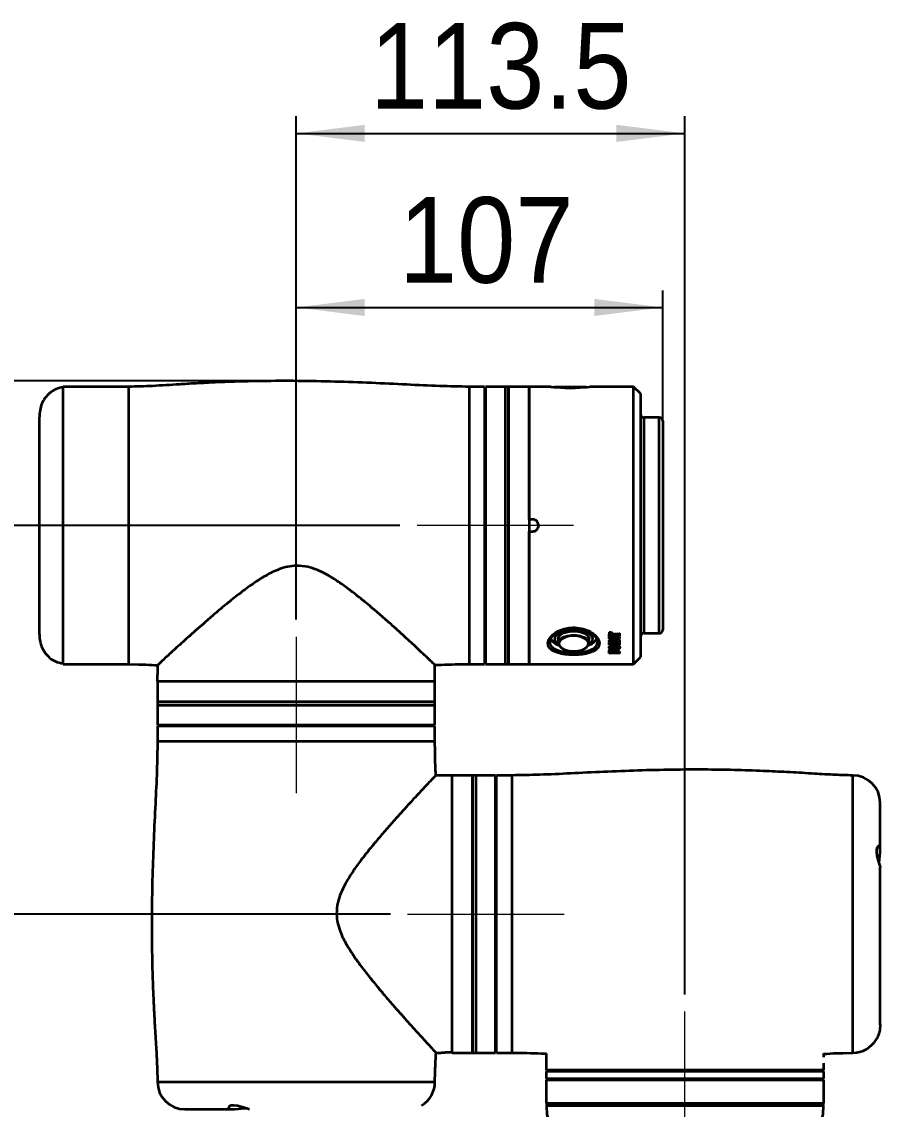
# Model space of a CAD drawing. Header units: millimetres. Extents: x 116 to 166, y 85 to 196.
# Drawn here: x 135.14 to 160.2, y 164.19 to 195.95 of the extents above; entities that cross this region are included whole.
import ezdxf

# ---------------------------------------------------------------- set-up
doc = ezdxf.new("R2010")
doc.units = ezdxf.units.MM
doc.header["$PDSIZE"] = -1
doc.linetypes.add('CENTERX2', pattern=[20.32, 12.7, -2.54, 2.54, -2.54])
doc.layers.add('SLD-0', color=179, linetype='Continuous')
doc.layers.add('标注层', color=7, linetype='Continuous')
doc.styles.add('SLDTEXTSTYLE1', font='GOTHIC.TTF', dxfattribs={"width": 0.79431})
doc.styles.add('SLDTEXTSTYLE2', font='GOTHIC.TTF', dxfattribs={"width": 0.913})
doc.dimstyles.new('SLDDIMSTYLE0', dxfattribs={"dimtxt": 2.5, "dimasz": 3.5, "dimexe": 0, "dimexo": 0.0625, "dimgap": 0.625, "dimtad": 2, "dimlfac": 10, "dimrnd": 1e-09, "dimzin": 12, "dimdsep": 46, "dimtxsty": 'SLDTEXTSTYLE1', "dimblk1": 'NONE', "dimblk2": 'NONE', "dimsah": 1, "dimcen": 0.09, "dimadec": 0, "dimazin": 3, "dimtfac": 1, "dimtofl": 0, "dimtmove": 0, "dimatfit": 3, "dimldrblk": 'NONE', "dimfxl": 0, "dimfrac": 2, "dimtolj": 1, "dimtzin": 12, "dimarcsym": 0})
doc.dimstyles.new('SLDDIMSTYLE1', dxfattribs={"dimtxt": 2.5, "dimasz": 3.5, "dimexe": 0, "dimexo": 0.0625, "dimgap": 0.625, "dimtad": 2, "dimdec": 1, "dimlfac": 10, "dimrnd": 1e-09, "dimzin": 12, "dimdsep": 46, "dimtxsty": 'SLDTEXTSTYLE1', "dimblk1": 'NONE', "dimblk2": 'NONE', "dimsah": 1, "dimcen": 0.09, "dimadec": 0, "dimazin": 3, "dimtfac": 1, "dimtofl": 0, "dimtmove": 0, "dimatfit": 3, "dimldrblk": 'NONE', "dimfxl": 0, "dimfrac": 2, "dimtolj": 1, "dimtzin": 12, "dimarcsym": 0})
doc.dimstyles.new('SLDDIMSTYLE2', dxfattribs={"dimtxt": 2.5, "dimasz": 3.5, "dimexe": 0, "dimexo": 0.0625, "dimgap": 0.625, "dimtad": 2, "dimdec": 0, "dimlfac": 10, "dimrnd": 1e-09, "dimzin": 12, "dimdsep": 46, "dimtxsty": 'SLDTEXTSTYLE1', "dimblk1": 'NONE', "dimblk2": 'NONE', "dimsah": 1, "dimcen": 0.09, "dimadec": 0, "dimazin": 3, "dimtfac": 1, "dimtofl": 0, "dimtmove": 0, "dimatfit": 3, "dimldrblk": 'NONE', "dimfxl": 0, "dimfrac": 2, "dimtolj": 1, "dimtzin": 12, "dimarcsym": 0})

# ---------------------------------------------------------------- blocks, each defined once
blk = doc.blocks.new('_D')
at = {"layer": '标注层'}
for p, q in [((142.652, 185.455), (118.73, 185.455)), ((119.23, 185.455), (119.23, 103.537)), ((144.108, 103.537), (118.73, 103.537))]:
    blk.add_line(p, q, dxfattribs=at)
for points in [[(119.23, 185.455), (118.98, 183.455), (119.48, 183.455)], [(119.23, 103.537), (119.48, 105.537), (118.98, 105.537)]]:
    blk.add_solid(points, dxfattribs=at)
at = {"layer": '标注层', "insert": (116.007, 140.188), "char_height": 2.5, "attachment_point": 1, "rotation": 90, "style": 'SLDTEXTSTYLE2'}
blk.add_mtext('819.18', dxfattribs=at)
blk = doc.blocks.new('_NONE')
blk = doc.blocks.new('_D_1')
at = {"layer": '标注层'}
for p, q in [((146.182, 181.237), (127.953, 181.237)), ((128.453, 181.237), (128.453, 169.887)), ((145.902, 169.887), (127.953, 169.887))]:
    blk.add_line(p, q, dxfattribs=at)
for points in [[(128.453, 181.237), (128.203, 179.237), (128.703, 179.237)], [(128.453, 169.887), (128.703, 171.887), (128.203, 171.887)]]:
    blk.add_solid(points, dxfattribs=at)
at = {"layer": '标注层', "insert": (125.23, 172.038), "char_height": 2.5, "attachment_point": 1, "rotation": 90, "style": 'SLDTEXTSTYLE2'}
blk.add_mtext('113.5', dxfattribs=at)
blk = doc.blocks.new('_D_2')
at = {"layer": '标注层'}
for p, q in [((145.902, 169.887), (127.953, 169.887)), ((128.453, 169.887), (128.453, 139.537)), ((144.108, 139.537), (127.953, 139.537))]:
    blk.add_line(p, q, dxfattribs=at)
for points in [[(128.453, 169.887), (128.203, 167.887), (128.703, 167.887)], [(128.453, 139.537), (128.703, 141.537), (128.203, 141.537)]]:
    blk.add_solid(points, dxfattribs=at)
at = {"layer": '标注层', "insert": (125.23, 151.188), "char_height": 2.5, "attachment_point": 1, "rotation": 90, "style": 'SLDTEXTSTYLE2'}
blk.add_mtext('303.5', dxfattribs=at)
blk = doc.blocks.new('_D_8')
at = {"layer": '标注层'}
for p, q in [((143.152, 178.487), (143.152, 188.102)), ((153.852, 183.412), (153.852, 188.102)), ((143.152, 187.602), (153.852, 187.602))]:
    blk.add_line(p, q, dxfattribs=at)
for points in [[(143.152, 187.602), (145.152, 187.352), (145.152, 187.852)], [(153.852, 187.602), (151.852, 187.852), (151.852, 187.352)]]:
    blk.add_solid(points, dxfattribs=at)
at = {"layer": '标注层', "insert": (146.153, 190.824), "char_height": 2.5, "attachment_point": 1, "style": 'SLDTEXTSTYLE2'}
blk.add_mtext('107', dxfattribs=at)
blk = doc.blocks.new('_D_9')
at = {"layer": '标注层'}
for p, q in [((143.152, 178.487), (143.152, 193.186)), ((154.502, 167.537), (154.502, 193.186)), ((143.152, 192.686), (154.502, 192.686))]:
    blk.add_line(p, q, dxfattribs=at)
for points in [[(143.152, 192.686), (145.152, 192.436), (145.152, 192.936)], [(154.502, 192.686), (152.502, 192.936), (152.502, 192.436)]]:
    blk.add_solid(points, dxfattribs=at)
at = {"layer": '标注层', "insert": (145.303, 195.909), "char_height": 2.5, "attachment_point": 1, "style": 'SLDTEXTSTYLE2'}
blk.add_mtext('113.5', dxfattribs=at)

msp = doc.modelspace()

# ---------------------------------------------------------------- linework, layer by layer
at = {"layer": 'SLD-0', "color": 179, "linetype": 'Continuous', "lineweight": 35}
for p, q in [((138.2522, 185.2869), (136.3522, 185.2869)), ((136.3522, 177.1869), (136.3522, 185.2869)), ((148.6522, 185.2869), (148.2022, 185.2869)), ((148.6522, 185.2869), (148.6522, 177.1869)), ((149.2522, 185.2869), (148.6822, 185.2869)), ((148.6822, 185.2869), (148.6822, 180.0313)), ((149.3522, 185.2869), (149.2522, 185.2869)), ((149.2522, 185.2869), (149.2522, 180.0313)), ((149.9522, 185.2869), (149.3522, 185.2869)), ((149.3522, 181.2369), (149.3522, 185.2869)), ((149.3522, 185.2869), (149.3522, 180.0313)), ((150.5772, 185.2869), (149.9522, 185.2869)), ((149.9522, 181.4119), (149.9522, 185.2869)), ((149.9522, 185.2869), (149.9522, 177.1869)), ((150.5913, 185.2728), (150.5772, 185.2869)), ((150.5772, 185.2738), (150.5772, 185.2869)), ((151.1522, 185.2325), (150.5772, 185.2738)), ((150.6922, 185.2869), (150.6722, 185.2669)), ((150.9122, 185.2669), (150.6722, 185.2669)), ((150.6922, 185.2869), (150.9222, 185.2869)), ((151.6322, 185.2669), (150.9122, 185.2669)), ((150.9222, 185.2869), (151.6122, 185.2869)), ((151.7272, 185.2738), (151.1522, 185.2325)), ((151.6322, 185.2669), (151.6122, 185.2869)), ((151.7272, 185.2869), (151.7131, 185.2728)), ((153.0022, 185.2869), (151.7272, 185.2869)), ((151.7272, 185.2869), (151.7272, 185.2738)), ((153.2022, 185.0869), (153.0022, 185.2869)), ((153.0022, 177.1869), (153.0022, 185.2869)), ((148.6822, 185.1369), (148.6522, 185.1369)), ((153.2022, 185.0869), (153.2022, 177.3869)), ((135.6512, 184.3722), (135.6512, 178.1016)), ((153.7522, 184.3869), (153.3022, 184.3869)), ((153.8522, 184.2869), (153.8522, 178.1869)), ((135.6468, 183.9259), (135.643, 183.8869)), ((135.643, 183.8869), (135.643, 178.5869)), ((135.6512, 183.9435), (135.6468, 183.9259)), ((150.0522, 181.4119), (149.9522, 181.4119)), ((149.3522, 177.1869), (149.3522, 181.2369)), ((149.9522, 177.1869), (149.9522, 181.0619)), ((149.9522, 181.0619), (150.0522, 181.0619)), ((148.6822, 180.0313), (148.6822, 177.1869)), ((149.2522, 180.0313), (149.2522, 177.1869)), ((149.3522, 180.0313), (149.3522, 177.1869)), ((135.643, 178.5869), (135.6468, 178.5478)), ((135.6468, 178.5478), (135.6512, 178.5302)), ((150.9416, 178.1535), (151.0697, 178.1869)), ((151.0697, 178.1869), (151.2102, 178.2021)), ((151.2102, 178.2021), (151.3536, 178.1981)), ((151.3536, 178.1981), (151.49, 178.1751)), ((151.49, 178.1751), (151.6103, 178.1347)), ((150.7038, 177.898), (150.7116, 177.9719)), ((150.7333, 177.8257), (150.7038, 177.898)), ((150.7116, 177.9719), (150.7563, 178.0422)), ((150.7563, 178.0422), (150.8347, 178.1041)), ((150.8022, 177.9197), (150.8023, 177.924)), ((150.8022, 177.9197), (150.8022, 177.8039)), ((150.8023, 177.924), (150.8229, 177.9891)), ((150.8229, 177.9891), (150.8783, 178.0486)), ((150.8517, 177.8674), (150.8233, 177.803)), ((150.8347, 178.1041), (150.9416, 178.1535)), ((150.9156, 177.9246), (150.8517, 177.8674)), ((150.8783, 178.0486), (150.9639, 178.0976)), ((151.0094, 177.9696), (150.9156, 177.9246)), ((150.9639, 178.0976), (151.073, 178.1323)), ((151.1248, 177.9983), (151.0094, 177.9696)), ((151.073, 178.1323), (151.1965, 178.1497)), ((151.2515, 178.0083), (151.1248, 177.9983)), ((151.1965, 178.1497), (151.3246, 178.1484)), ((151.3783, 177.9985), (151.2515, 178.0083)), ((151.3246, 178.1484), (151.4468, 178.1286)), ((151.4938, 177.97), (151.3783, 177.9985)), ((151.4468, 178.1286), (151.5532, 178.0919)), ((151.5879, 177.9252), (151.4938, 177.97)), ((151.5532, 178.0919), (151.6352, 178.0413)), ((151.6522, 177.868), (151.5879, 177.9252)), ((151.6103, 178.1347), (151.7061, 178.0796)), ((151.6352, 178.0413), (151.6863, 177.9808)), ((151.6809, 177.8037), (151.6522, 177.868)), ((151.6863, 177.9808), (151.7022, 177.9197)), ((151.7022, 177.8039), (151.7022, 177.9197)), ((151.7061, 178.0796), (151.771, 178.0137)), ((151.7928, 177.8674), (151.7481, 177.7972)), ((151.771, 178.0137), (151.8006, 177.9413)), ((151.8006, 177.9413), (151.7928, 177.8674)), ((152.2906, 178.1165), (152.2906, 178.0603)), ((152.2906, 178.0603), (152.3562, 178.0675)), ((152.2906, 177.9738), (152.2906, 178.0603)), ((152.3562, 177.9656), (152.2906, 177.9738)), ((152.2906, 177.9738), (152.2906, 177.9569)), ((152.2906, 177.9569), (152.3032, 177.9569)), ((152.2906, 177.9201), (152.2906, 177.9569)), ((152.2906, 177.8735), (152.5217, 177.9335)), ((152.3032, 177.9201), (152.2906, 177.9201)), ((152.2906, 177.8969), (152.2906, 177.8735)), ((152.2906, 177.8442), (152.2906, 177.8735)), ((152.3032, 177.9722), (152.3032, 177.9569)), ((152.3032, 177.9569), (152.3032, 177.9498)), ((152.3032, 177.9272), (152.3032, 177.9201)), ((152.3032, 177.8502), (152.3032, 177.8442)), ((152.5217, 177.9353), (152.3172, 177.9353)), ((152.5671, 177.8593), (152.3172, 177.8593)), ((152.3173, 177.9705), (152.3173, 177.9418)), ((152.3173, 177.9418), (152.5938, 177.9418)), ((152.567, 178.009), (152.3208, 178.009)), ((152.3226, 178.0242), (152.567, 178.0242)), ((152.5938, 177.9358), (152.3312, 177.8677)), ((152.3312, 177.8677), (152.3312, 177.8659)), ((152.3312, 177.8659), (152.5671, 177.8659)), ((152.3562, 178.1256), (152.3562, 178.0675)), ((152.3562, 178.0675), (152.358, 178.063)), ((152.358, 177.971), (152.3562, 177.9656)), ((152.358, 178.1199), (152.358, 178.063)), ((152.358, 178.0718), (152.567, 178.0718)), ((152.358, 178.008), (152.358, 177.971)), ((152.358, 177.9739), (152.5938, 177.9739)), ((152.4117, 177.8885), (152.5671, 177.8885)), ((152.5217, 177.9335), (152.5217, 177.9353)), ((152.567, 178.0718), (152.567, 178.0242)), ((152.5671, 177.8885), (152.5671, 177.8659)), ((152.5811, 178.0932), (152.5938, 178.0932)), ((152.5811, 178.0932), (152.5811, 178.0415)), ((152.5811, 178.0328), (152.5811, 178.0415)), ((152.5811, 178.0415), (152.5938, 178.0415)), ((152.5811, 177.9916), (152.5811, 178.0003)), ((152.5938, 177.9916), (152.5811, 177.9916)), ((152.5811, 177.9052), (152.5938, 177.9052)), ((152.5811, 177.9052), (152.5811, 177.881)), ((152.5811, 177.8739), (152.5811, 177.881)), ((152.5811, 177.881), (152.5938, 177.881)), ((152.5811, 177.8442), (152.5811, 177.8513)), ((152.5938, 178.0932), (152.5938, 178.0415)), ((152.5938, 178.0415), (152.5938, 177.9916)), ((152.5938, 177.9739), (152.5938, 177.9418)), ((152.5938, 177.9418), (152.5938, 177.9358)), ((152.5938, 177.9052), (152.5938, 177.881)), ((152.5938, 177.881), (152.5938, 177.8442)), ((153.3022, 178.0869), (153.7522, 178.0869)), ((150.7982, 177.7597), (150.7333, 177.8257)), ((150.79, 177.7517), (150.8209, 177.7378)), ((150.8159, 177.7472), (150.7982, 177.7597)), ((150.8233, 177.803), (150.8224, 177.7934)), ((151.682, 177.7929), (151.6809, 177.8037)), ((151.6834, 177.7378), (151.7143, 177.7517)), ((151.7481, 177.7972), (151.6885, 177.7472)), ((152.2864, 177.6674), (152.2864, 177.6846)), ((152.3032, 177.8442), (152.2906, 177.8442)), ((152.2906, 177.8418), (152.3032, 177.8418)), ((152.2906, 177.8418), (152.2906, 177.8225)), ((152.2906, 177.8225), (152.3032, 177.8225)), ((152.2906, 177.7466), (152.2906, 177.8225)), ((152.3032, 177.7466), (152.2906, 177.7466)), ((152.2906, 177.5514), (152.2906, 177.584)), ((152.2906, 177.4972), (152.2906, 177.5514)), ((152.3032, 177.8418), (152.3032, 177.8225)), ((152.3032, 177.8225), (152.3032, 177.8007)), ((152.3032, 177.7684), (152.3032, 177.7466)), ((152.3032, 177.5459), (152.3032, 177.5334)), ((152.438, 177.5624), (152.3168, 177.5624)), ((152.3168, 177.5254), (152.3168, 177.5624)), ((152.3172, 177.81), (152.5671, 177.81)), ((152.3172, 177.81), (152.3172, 177.7921)), ((152.3172, 177.7921), (152.5671, 177.7921)), ((152.5671, 177.7769), (152.3172, 177.7769)), ((152.368, 177.5991), (152.368, 177.6251)), ((152.438, 177.5254), (152.438, 177.5477)), ((152.4404, 177.6338), (152.4404, 177.651)), ((152.4413, 177.7184), (152.4413, 177.7355)), ((152.4506, 177.5539), (152.4506, 177.5862)), ((152.4506, 177.5624), (152.567, 177.5624)), ((152.4506, 177.5539), (152.4506, 177.5254)), ((152.567, 177.5254), (152.567, 177.5624)), ((152.5671, 177.81), (152.5671, 177.7921)), ((152.5938, 177.8442), (152.5811, 177.8442)), ((152.5811, 177.8418), (152.5938, 177.8418)), ((152.5811, 177.8418), (152.5811, 177.8225)), ((152.5811, 177.8225), (152.5938, 177.8225)), ((152.5811, 177.8007), (152.5811, 177.8225)), ((152.5811, 177.7466), (152.5811, 177.7684)), ((152.5938, 177.7466), (152.5811, 177.7466)), ((152.5811, 177.5731), (152.5938, 177.5731)), ((152.5811, 177.5384), (152.5811, 177.5731)), ((152.5811, 177.5327), (152.5811, 177.5384)), ((152.5811, 177.5384), (152.5938, 177.5384)), ((152.5938, 177.8418), (152.5938, 177.8225)), ((152.5938, 177.8225), (152.5938, 177.7466)), ((152.5938, 177.5384), (152.5938, 177.5731)), ((152.5938, 177.5384), (152.5938, 177.4972)), ((152.598, 177.6674), (152.598, 177.6846)), ((148.6522, 177.3369), (148.6822, 177.3369)), ((152.3032, 177.4972), (152.2906, 177.4972)), ((152.3032, 177.5024), (152.3032, 177.4972)), ((152.3168, 177.5254), (152.438, 177.5254)), ((152.5671, 177.5102), (152.3172, 177.5102)), ((152.4506, 177.5254), (152.567, 177.5254)), ((152.5811, 177.4972), (152.5811, 177.5029)), ((152.5938, 177.4972), (152.5811, 177.4972)), ((153.0022, 177.1869), (153.2022, 177.3869)), ((136.3522, 177.1869), (138.2522, 177.1869)), ((138.2522, 177.1869), (138.5435, 177.1777)), ((139.1022, 177.1612), (139.1022, 177.0596)), ((147.2022, 176.6869), (147.2022, 177.1665)), ((148.2022, 177.1869), (148.6522, 177.1869)), ((148.6822, 177.1869), (149.2522, 177.1869)), ((149.2522, 177.1869), (149.3522, 177.1869)), ((149.3522, 177.1869), (149.9522, 177.1869)), ((149.9522, 177.1869), (153.0022, 177.1869)), ((139.1022, 176.6869), (139.1022, 176.0869)), ((139.1022, 176.6869), (147.2022, 176.6869)), ((139.106, 176.6869), (139.106, 176.8869)), ((139.106, 176.6869), (147.2022, 176.6869)), ((147.2022, 176.0869), (147.2022, 176.6869)), ((139.1022, 176.0869), (139.1022, 175.9869)), ((139.1022, 176.0869), (139.2788, 176.0869)), ((139.3045, 176.0869), (139.1022, 176.0869)), ((139.1022, 175.9869), (139.1022, 175.4169)), ((139.1022, 175.9869), (139.2788, 175.9869)), ((139.2788, 176.0869), (147.2022, 176.0869)), ((139.2788, 175.9869), (147.2022, 175.9869)), ((147.2022, 176.0869), (139.3045, 176.0869)), ((147.2022, 175.9869), (147.2022, 176.0869)), ((147.2022, 175.4169), (147.2022, 175.9869)), ((139.1022, 175.4169), (139.2788, 175.4169)), ((139.1022, 175.3869), (139.1022, 174.9369)), ((139.1022, 175.3869), (147.2022, 175.3869)), ((139.2522, 175.4169), (139.2522, 175.3869)), ((139.2788, 175.4169), (147.2022, 175.4169)), ((147.0522, 175.3869), (147.0522, 175.4169)), ((147.2022, 174.9369), (147.2022, 175.3869)), ((147.7022, 173.9369), (147.2225, 173.9369)), ((148.3022, 173.9369), (147.7022, 173.9369)), ((147.7022, 165.8407), (147.7022, 173.9369)), ((147.7022, 166.2452), (147.7022, 173.9369)), ((148.4022, 173.9369), (148.3022, 173.9369)), ((148.3022, 173.715), (148.3022, 173.9369)), ((148.3022, 173.9369), (148.3022, 165.8369)), ((148.9722, 173.9369), (148.4022, 173.9369)), ((148.4022, 173.715), (148.4022, 173.9369)), ((148.9722, 173.715), (148.9722, 173.9369)), ((149.0022, 173.7869), (148.9722, 173.7869)), ((149.4522, 173.9369), (149.0022, 173.9369)), ((149.0022, 165.8369), (149.0022, 173.9369)), ((148.3022, 165.8369), (148.3022, 173.715)), ((148.4022, 165.8369), (148.4022, 173.715)), ((148.9722, 165.8369), (148.9722, 173.715)), ((160.2022, 171.7471), (160.2022, 173.1369)), ((160.1148, 171.8384), (160.0932, 171.7722)), ((160.1456, 171.8695), (160.1148, 171.8384)), ((160.1737, 171.8658), (160.1456, 171.8695)), ((160.1933, 171.8327), (160.1737, 171.8658)), ((160.2019, 171.7711), (160.1933, 171.8327)), ((160.0932, 171.7722), (160.0901, 171.6877)), ((160.0901, 171.6877), (160.1021, 171.5997)), ((160.1021, 171.5997), (160.1252, 171.5071)), ((160.1252, 171.5071), (160.1554, 171.4113)), ((160.1773, 171.4831), (160.1874, 171.5824)), ((160.1874, 171.5824), (160.1985, 171.6831)), ((160.1985, 171.6831), (160.2019, 171.7711)), ((160.1554, 171.4113), (160.1838, 171.3265)), ((160.1743, 171.3903), (160.1773, 171.4831)), ((160.181, 171.3139), (160.1743, 171.3903)), ((160.1817, 171.3111), (160.181, 171.3139)), ((160.1838, 171.3265), (160.1881, 171.313)), ((160.2022, 166.649), (160.2022, 171.2627)), ((147.7022, 165.8369), (147.7022, 166.2452)), ((147.2278, 165.8369), (147.3294, 165.8369)), ((147.7022, 165.8407), (147.5022, 165.8407)), ((147.7022, 165.8369), (148.3022, 165.8369)), ((148.3022, 165.8369), (148.4022, 165.8369)), ((148.4022, 165.8369), (148.9722, 165.8369)), ((148.9722, 165.9869), (149.0022, 165.9869)), ((149.0022, 165.8369), (149.4522, 165.8369)), ((150.4522, 165.8165), (150.4522, 165.3369)), ((158.5522, 165.7096), (158.5522, 165.8112)), ((159.111, 165.829), (159.4022, 165.8369)), ((158.5484, 165.5369), (158.5484, 165.3369)), ((147.2022, 164.9869), (147.2106, 165.278)), ((150.4522, 165.3369), (158.5484, 165.3369)), ((150.4522, 165.2869), (150.4522, 165.0869)), ((158.5522, 165.0869), (158.5522, 165.2869)), ((150.4522, 165.0369), (150.4522, 164.3569)), ((158.5522, 165.0369), (150.4522, 165.0369)), ((158.5522, 164.3569), (158.5522, 165.0369)), ((141.2032, 164.2757), (141.1718, 164.248)), ((141.1718, 164.248), (141.1718, 164.2173)), ((141.1718, 164.2173), (141.2096, 164.1948)), ((141.2569, 164.294), (141.2032, 164.2757)), ((141.2096, 164.1948), (141.2758, 164.1869)), ((141.333, 164.2998), (141.2569, 164.294)), ((141.4343, 164.2879), (141.333, 164.2998)), ((141.3591, 164.1908), (141.4556, 164.2015)), ((141.544, 164.2603), (141.4343, 164.2879)), ((141.4556, 164.2015), (141.5592, 164.212)), ((141.6395, 164.2297), (141.544, 164.2603)), ((141.5592, 164.212), (141.6536, 164.2146)), ((141.713, 164.2051), (141.6395, 164.2297)), ((141.6536, 164.2146), (141.7306, 164.2071)), ((141.7635, 164.1903), (141.713, 164.2051)), ((158.5522, 164.3569), (150.4522, 164.3569)), ((150.5027, 164.3369), (158.5017, 164.3369)), ((139.9022, 164.1869), (141.2904, 164.1869)), ((141.2758, 164.1869), (141.3591, 164.1908)), ((141.7846, 164.1875), (141.7635, 164.1903))]:
    msp.add_line(p, q, dxfattribs=at)
at = {"layer": 'SLD-0', "color": 8, "linetype": 'Continuous', "lineweight": 35}
for p, q in [((138.2522, 185.2869), (138.2522, 177.1869)), ((148.2022, 185.2869), (148.2022, 177.1869)), ((153.3022, 184.3869), (153.3022, 178.0869)), ((153.7522, 178.0869), (153.7522, 184.3869)), ((150.8023, 177.8083), (150.8229, 177.8734)), ((150.8229, 177.8734), (150.8783, 177.9329)), ((150.8783, 177.9329), (150.9639, 177.9819)), ((150.9639, 177.9819), (151.073, 178.0165)), ((151.073, 178.0165), (151.1965, 178.0339)), ((151.1965, 178.0339), (151.3246, 178.0327)), ((151.3246, 178.0327), (151.4468, 178.0129)), ((151.4468, 178.0129), (151.5532, 177.9762)), ((151.5532, 177.9762), (151.6352, 177.9256)), ((151.6352, 177.9256), (151.6863, 177.8651)), ((151.6863, 177.8651), (151.7022, 177.8039)), ((152.3226, 178.0548), (152.3226, 178.0242)), ((150.8022, 177.8039), (150.8023, 177.8083)), ((150.8224, 177.7934), (150.8331, 177.7372)), ((150.8331, 177.7372), (150.8801, 177.6758)), ((150.8801, 177.6758), (150.9602, 177.6242)), ((150.9602, 177.6242), (151.0662, 177.5871)), ((151.0662, 177.5871), (151.1888, 177.5678)), ((151.1888, 177.5678), (151.3169, 177.5679)), ((151.3169, 177.5679), (151.4394, 177.5874)), ((151.4394, 177.5874), (151.5452, 177.6247)), ((151.5452, 177.6247), (151.6249, 177.6764)), ((151.6249, 177.6764), (151.6715, 177.7379)), ((151.6715, 177.7379), (151.682, 177.7929)), ((139.1022, 174.9369), (147.2022, 174.9369)), ((149.4522, 165.8369), (149.4522, 173.9369)), ((159.4022, 165.8369), (159.4022, 173.9369)), ((154.5022, 165.2869), (150.4522, 165.2869)), ((158.5522, 165.2869), (154.5022, 165.2869)), ((139.1022, 164.9869), (147.2022, 164.9869)), ((150.4522, 165.0869), (158.5522, 165.0869)), ((158.5517, 164.2858), (150.4527, 164.2858))]:
    msp.add_line(p, q, dxfattribs=at)
at = {"layer": 'SLD-0', "color": 179, "linetype": 'Continuous', "lineweight": 35}
for centre, radius, start, end in [((153.3022, 184.4869), 0.1, 180, 270), ((153.7522, 184.2869), 0.1, 0, 90), ((153.7522, 178.1869), 0.1, 270, 0), ((150.9452, 178.1553), 0.4323, 210.51899, 248.96393), ((151.5598, 178.1545), 0.4314, 290.99247, 329.53714), ((153.3022, 177.9869), 0.1, 90, 180), ((151.0738, 177.8753), 0.2808, 194.72098, 266.69705), ((159.4022, 173.1369), 0.8, 0, 90), ((159.4022, 166.6369), 0.8, 270, 329.41789), ((150.5022, 165.2869), 0.05, 90, 180), ((158.5022, 165.2869), 0.05, 0, 90), ((139.9022, 164.9869), 0.8, 180, 270), ((146.4022, 164.9869), 0.8, 300.5607, 0), ((150.5022, 165.0869), 0.05, 180, 270), ((158.5022, 165.0869), 0.05, 270, 0), ((150.5027, 164.2869), 0.05, 90, 181.17946), ((151.7022, 164.3869), 0.05, 270, 323.1301), ((157.3022, 164.3869), 0.05, 216.8699, 270), ((158.5017, 164.2869), 0.05, 358.82054, 90)]:
    msp.add_arc(centre, radius, start, end, dxfattribs=at)
for centre, major_axis, ratio, start_param, end_param in [((149.4781, 181.2369), (18.7954, 2.1581), 0.1823373, 4.841623, 4.8451563), ((151.8074, 181.2369), (7.9806, 2.5006), 0.3991929, 4.6480654, 4.6645976), ((152.4775, 181.2369), (-0.4194, 4.0494), 0.1658373, 2.4296674, 2.4318533)]:
    msp.add_ellipse(centre, major_axis=major_axis, ratio=ratio, start_param=start_param, end_param=end_param, dxfattribs=at)
for points, knots in [([(136.3522, 185.2719), (136.2817, 185.2586), (136.1407, 185.2321), (135.9561, 185.1142), (135.8157, 184.9653), (135.7195, 184.7912), (135.6606, 184.5945), (135.6545, 184.4504), (135.6512, 184.3722)], [0, 0, 0, 0, 0.1703863, 0.3406189, 0.5134407, 0.6558839, 0.8131043, 1, 1, 1, 1]), ([(140.1817, 185.3834), (140.0381, 185.3745), (139.6292, 185.3492), (138.9866, 185.3036), (138.4864, 185.2922), (138.2522, 185.2869)], [0, 0, 0, 0, 0.2232966, 0.6362268, 1, 1, 1, 1]), ([(148.2022, 185.2869), (147.9146, 185.2918), (147.3061, 185.3021), (146.3552, 185.3509), (145.3359, 185.3989), (144.2783, 185.438), (143.2117, 185.4579), (142.235, 185.4552), (141.3654, 185.4348), (140.7095, 185.4098), (140.3196, 185.3887), (140.1813, 185.3812)], [0, 0, 0, 0, 0.1075193, 0.2274603, 0.3558893, 0.4889806, 0.6230694, 0.7546444, 0.8540511, 0.9482038, 1, 1, 1, 1]), ([(150.0522, 181.0619), (150.0718, 181.0638), (150.1112, 181.0677), (150.1635, 181.0978), (150.2034, 181.1422), (150.2262, 181.1977), (150.2293, 181.2574), (150.2126, 181.3149), (150.1777, 181.3636), (150.1288, 181.3978), (150.0841, 181.4108), (150.0584, 181.4117), (150.0522, 181.4119)], [0, 0, 0, 0, 0.10730403, 0.21460563, 0.32197022, 0.42937588, 0.53671314, 0.64397939, 0.75128264, 0.85867326, 0.96606538, 1, 1, 1, 1]), ([(143.1522, 180.0596), (143.0679, 180.0526), (142.8964, 180.0385), (142.5937, 179.9416), (142.2556, 179.773), (141.8828, 179.5313), (141.5194, 179.2641), (141.1632, 178.9797), (140.8214, 178.6951), (140.4419, 178.3683), (140.116, 178.0802), (139.8449, 177.8365), (139.6256, 177.6376), (139.4076, 177.4377), (139.2266, 177.2701), (139.117, 177.1679), (139.1121, 177.1633), (139.1099, 177.1612)], [0, 0, 0, 0, 0.0355923, 0.0724432, 0.1338058, 0.1965359, 0.2647122, 0.3329033, 0.4029849, 0.4730568, 0.5783108, 0.6322908, 0.68626, 0.7679788, 0.8518247, 0.9336673, 1, 1, 1, 1]), ([(147.1976, 177.1665), (147.1951, 177.1689), (147.1895, 177.1742), (147.1026, 177.2569), (146.9599, 177.3921), (146.7418, 177.597), (146.4284, 177.8882), (146.061, 178.2226), (145.7064, 178.5375), (145.3832, 178.8166), (145.0386, 179.1037), (144.6931, 179.3737), (144.3514, 179.6172), (144.0487, 179.804), (143.7617, 179.9416), (143.4768, 180.0416), (143.2673, 180.0532), (143.1522, 180.0596)], [0, 0, 0, 0, 0.0598406, 0.1342934, 0.2044057, 0.2760726, 0.3779389, 0.4827197, 0.5506708, 0.6186334, 0.6885305, 0.7584232, 0.8154219, 0.8728701, 0.9119041, 0.9516109, 1, 1, 1, 1]), ([(151.2522, 177.4539), (151.2302, 177.4541), (151.1254, 177.4552), (150.9395, 177.4734), (150.7283, 177.5281), (150.5739, 177.6156), (150.4956, 177.7328), (150.5023, 177.8694), (150.5911, 178.0096), (150.7528, 178.1352), (150.9542, 178.218), (151.0991, 178.2436), (151.162, 178.2489)], [0, 0, 0, 0, 0.01394683, 0.06646812, 0.11938485, 0.17324909, 0.22732662, 0.28070352, 0.33364449, 0.38703569, 0.44094622, 0.48102498, 0.48102498, 0.48102498, 0.48102498]), ([(150.5555, 177.8331), (150.5553, 177.8486), (150.5547, 177.884), (150.5861, 177.9498), (150.645, 178.0237), (150.7333, 178.0951), (150.8443, 178.1571), (150.9742, 178.2042), (151.1014, 178.2326), (151.1845, 178.2355), (151.2178, 178.2366)], [0, 0, 0, 0, 0.1002441, 0.2287304, 0.365052, 0.5006064, 0.6360215, 0.7721506, 0.9086113, 1, 1, 1, 1]), ([(151.162, 178.2489), (151.2443, 178.2558), (151.4129, 178.2504), (151.6479, 178.1856), (151.8404, 178.0759), (151.9687, 177.9391), (152.0163, 177.797), (151.9784, 177.6695), (151.861, 177.5676), (151.6759, 177.4967), (151.4614, 177.4595), (151.3144, 177.4555), (151.2522, 177.4539)], [0.48102498, 0.48102498, 0.48102498, 0.48102498, 0.53341296, 0.58587512, 0.63904058, 0.69325045, 0.74737345, 0.80062429, 0.85355004, 0.90695992, 0.96066354, 1, 1, 1, 1]), ([(151.2178, 178.2366), (151.2334, 178.2378), (151.2975, 178.2425), (151.4113, 178.2298), (151.5506, 178.1987), (151.6773, 178.1488), (151.7853, 178.0854), (151.8696, 178.0131), (151.9248, 177.9387), (151.9502, 177.8809), (151.9491, 177.8524), (151.9488, 177.8444)], [0, 0, 0, 0, 0.0413354, 0.1703909, 0.299665, 0.4295789, 0.5603513, 0.6910355, 0.8207521, 0.9494247, 1, 1, 1, 1]), ([(135.6512, 178.1016), (135.6563, 178.0044), (135.6656, 177.8271), (135.7597, 177.5908), (135.9053, 177.4022), (136.1034, 177.2532), (136.2693, 177.219), (136.3522, 177.2019)], [0, 0, 0, 0, 0.2319977, 0.4229687, 0.5983026, 0.7993658, 1, 1, 1, 1]), ([(152.358, 178.063), (152.3448, 178.0604), (152.3284, 178.057), (152.3099, 178.0511), (152.3038, 178.0442), (152.3035, 178.0387), (152.3032, 178.035)], [0, 0, 0, 0, 0.5008323, 0.6257166, 0.7502554, 1, 1, 1, 1]), ([(152.3032, 178.035), (152.3032, 178.0332), (152.3032, 178.0306), (152.3038, 178.0274), (152.304, 178.0258), (152.3051, 178.0249), (152.3067, 178.0247), (152.3093, 178.0244), (152.3148, 178.0242), (152.3195, 178.0242), (152.3226, 178.0242)], [0, 0, 0, 0, 0.2802257, 0.4021648, 0.5010088, 0.5307606, 0.562198, 0.626, 0.7498695, 1, 1, 1, 1]), ([(152.3208, 178.009), (152.318, 178.0089), (152.3131, 178.0088), (152.3069, 178.009), (152.3042, 178.0077), (152.3038, 178.0064), (152.3033, 178.0041), (152.3033, 178.0022), (152.3032, 178.0009)], [0, 0, 0, 0, 0.2805261, 0.500847, 0.5612832, 0.6249845, 0.7495734, 1, 1, 1, 1]), ([(152.3032, 178.0009), (152.3032, 177.9965), (152.3032, 177.9878), (152.3258, 177.9765), (152.3457, 177.9731), (152.358, 177.971)], [0, 0, 0, 0, 0.2814243, 0.5563221, 1, 1, 1, 1]), ([(152.3032, 177.9498), (152.3034, 177.9486), (152.3037, 177.9463), (152.307, 177.9435), (152.312, 177.9419), (152.3155, 177.9418), (152.3173, 177.9418)], [0, 0, 0, 0, 0.2804965, 0.5599139, 0.7795523, 1, 1, 1, 1]), ([(152.3172, 177.9353), (152.3149, 177.9352), (152.3104, 177.9351), (152.3035, 177.9323), (152.3033, 177.9291), (152.3032, 177.9272)], [0, 0, 0, 0, 0.2816393, 0.5601066, 1, 1, 1, 1]), ([(152.3172, 177.8593), (152.3156, 177.8593), (152.3124, 177.8592), (152.3078, 177.8581), (152.3034, 177.8551), (152.3033, 177.8523), (152.3032, 177.8502)], [0, 0, 0, 0, 0.1875845, 0.3743305, 0.5606131, 1, 1, 1, 1]), ([(152.567, 178.0718), (152.5688, 178.0719), (152.5719, 178.072), (152.5758, 178.0734), (152.5788, 178.0756), (152.5808, 178.0787), (152.581, 178.0812), (152.5811, 178.0825)], [0, 0, 0, 0, 0.2106614, 0.3667277, 0.5235586, 0.7584599, 1, 1, 1, 1]), ([(152.567, 178.0242), (152.5694, 178.0243), (152.5741, 178.0245), (152.5803, 178.0278), (152.5808, 178.0309), (152.5811, 178.0328)], [0, 0, 0, 0, 0.2807232, 0.5599177, 1, 1, 1, 1]), ([(152.5811, 178.0003), (152.5811, 178.0015), (152.581, 178.004), (152.5783, 178.0073), (152.5726, 178.0088), (152.5689, 178.0089), (152.567, 178.009)], [0, 0, 0, 0, 0.2811475, 0.5597026, 0.7791033, 1, 1, 1, 1]), ([(152.5671, 177.8885), (152.5688, 177.8886), (152.5718, 177.8887), (152.5758, 177.8898), (152.5788, 177.8916), (152.5808, 177.8942), (152.581, 177.8963), (152.5811, 177.8973)], [0, 0, 0, 0, 0.21308, 0.3782436, 0.544984, 0.7619163, 1, 1, 1, 1]), ([(152.5671, 177.8659), (152.5694, 177.866), (152.5738, 177.8661), (152.5787, 177.8684), (152.5809, 177.8712), (152.581, 177.873), (152.5811, 177.8739)], [0, 0, 0, 0, 0.2800835, 0.5580857, 0.7789094, 1, 1, 1, 1]), ([(152.5811, 177.8513), (152.5811, 177.8525), (152.581, 177.8548), (152.5779, 177.8579), (152.5724, 177.8592), (152.5689, 177.8593), (152.5671, 177.8593)], [0, 0, 0, 0, 0.2811612, 0.5590463, 0.7791392, 1, 1, 1, 1]), ([(151.9503, 177.8347), (151.9513, 177.8366), (151.953, 177.8401), (151.9511, 177.8441), (151.9502, 177.846)], [0, 0, 0, 0, 0.5421777, 1, 1, 1, 1]), ([(152.2864, 177.6846), (152.2871, 177.689), (152.2884, 177.6977), (152.3055, 177.7133), (152.3559, 177.7314), (152.4071, 177.7339), (152.4413, 177.7355)], [0, 0, 0, 0, 0.1255032, 0.2508843, 0.5006675, 1, 1, 1, 1]), ([(152.2864, 177.6674), (152.2871, 177.6718), (152.2884, 177.6806), (152.3055, 177.6962), (152.3559, 177.7143), (152.4071, 177.7167), (152.4413, 177.7184)], [0, 0, 0, 0, 0.1255032, 0.2508843, 0.5006675, 1, 1, 1, 1]), ([(152.4413, 177.6165), (152.4069, 177.6178), (152.3552, 177.6199), (152.3055, 177.6386), (152.2885, 177.6542), (152.2871, 177.663), (152.2864, 177.6674)], [0, 0, 0, 0, 0.4992576, 0.7491213, 0.8745107, 1, 1, 1, 1]), ([(152.2906, 177.584), (152.2914, 177.5901), (152.2927, 177.6), (152.3074, 177.6126), (152.3268, 177.6206), (152.3484, 177.6247), (152.3624, 177.625), (152.368, 177.6251)], [0, 0, 0, 0, 0.3058899, 0.497677, 0.6898533, 0.8781749, 1, 1, 1, 1]), ([(152.2906, 177.5514), (152.2913, 177.5579), (152.2926, 177.571), (152.3105, 177.5875), (152.3379, 177.5976), (152.3579, 177.5986), (152.368, 177.5991)], [0, 0, 0, 0, 0.2808446, 0.5599576, 0.7798943, 1, 1, 1, 1]), ([(152.4404, 177.701), (152.4118, 177.7004), (152.3689, 177.6995), (152.3202, 177.6905), (152.3012, 177.6786), (152.2997, 177.6712), (152.299, 177.6674)], [0, 0, 0, 0, 0.5010821, 0.7504729, 0.875171, 1, 1, 1, 1]), ([(152.299, 177.6846), (152.3, 177.6809), (152.3019, 177.6735), (152.3221, 177.6623), (152.3687, 177.652), (152.4117, 177.6514), (152.4404, 177.651)], [0, 0, 0, 0, 0.1245389, 0.249346, 0.4990022, 1, 1, 1, 1]), ([(152.299, 177.6674), (152.3, 177.6637), (152.3019, 177.6563), (152.3221, 177.6452), (152.3687, 177.6348), (152.4117, 177.6342), (152.4404, 177.6338)], [0, 0, 0, 0, 0.1245389, 0.249346, 0.4990022, 1, 1, 1, 1]), ([(152.3032, 177.8189), (152.3034, 177.8175), (152.3037, 177.8153), (152.3061, 177.8127), (152.3089, 177.8112), (152.3124, 177.8103), (152.3153, 177.8101), (152.317, 177.81), (152.3172, 177.81)], [0, 0, 0, 0, 0.3125506, 0.5027386, 0.6483774, 0.793904, 0.9677984, 1, 1, 1, 1]), ([(152.3032, 177.8007), (152.3034, 177.7995), (152.3037, 177.7971), (152.3067, 177.7941), (152.3118, 177.7923), (152.3154, 177.7922), (152.3172, 177.7921)], [0, 0, 0, 0, 0.2805617, 0.5604238, 0.7798953, 1, 1, 1, 1]), ([(152.3172, 177.7769), (152.3157, 177.7769), (152.3125, 177.7768), (152.3081, 177.7759), (152.3035, 177.7731), (152.3033, 177.7704), (152.3032, 177.7684)], [0, 0, 0, 0, 0.1874364, 0.3746295, 0.5611974, 1, 1, 1, 1]), ([(152.3697, 177.5818), (152.3593, 177.5815), (152.3386, 177.581), (152.3132, 177.5718), (152.3043, 177.5585), (152.3036, 177.5501), (152.3032, 177.5459)], [0, 0, 0, 0, 0.280923, 0.5582763, 0.7786636, 1, 1, 1, 1]), ([(152.3032, 177.5334), (152.3034, 177.5323), (152.3037, 177.5301), (152.3067, 177.5272), (152.3117, 177.5256), (152.3151, 177.5254), (152.3168, 177.5254)], [0, 0, 0, 0, 0.28057035, 0.56024312, 0.77979207, 1, 1, 1, 1]), ([(152.368, 177.5991), (152.3808, 177.5986), (152.4064, 177.5975), (152.434, 177.5846), (152.4484, 177.5694), (152.4499, 177.5591), (152.4506, 177.5539)], [0, 0, 0, 0, 0.2800355, 0.5584749, 0.7791203, 1, 1, 1, 1]), ([(152.438, 177.5477), (152.4369, 177.5529), (152.4348, 177.5632), (152.4181, 177.5759), (152.3935, 177.5812), (152.3777, 177.5816), (152.3697, 177.5818)], [0, 0, 0, 0, 0.2800815, 0.5591148, 0.7790058, 1, 1, 1, 1]), ([(152.4369, 177.6083), (152.4402, 177.6057), (152.4489, 177.5988), (152.4499, 177.591), (152.4506, 177.5862)], [0, 0, 0, 0, 0.3827186, 1, 1, 1, 1]), ([(152.5853, 177.6674), (152.5844, 177.6712), (152.5826, 177.6788), (152.5624, 177.6905), (152.5138, 177.7006), (152.4698, 177.7009), (152.4404, 177.701)], [0, 0, 0, 0, 0.1246439, 0.2494489, 0.4986115, 1, 1, 1, 1]), ([(152.4404, 177.651), (152.4697, 177.6512), (152.5135, 177.6517), (152.5608, 177.6622), (152.582, 177.6733), (152.5842, 177.6808), (152.5853, 177.6846)], [0, 0, 0, 0, 0.5011168, 0.7506999, 0.8756464, 1, 1, 1, 1]), ([(152.4404, 177.6338), (152.4697, 177.6341), (152.5135, 177.6345), (152.5608, 177.6451), (152.582, 177.6562), (152.5842, 177.6637), (152.5853, 177.6674)], [0, 0, 0, 0, 0.5011168, 0.7506999, 0.8756464, 1, 1, 1, 1]), ([(152.4413, 177.7355), (152.476, 177.7343), (152.5282, 177.7325), (152.578, 177.7134), (152.5957, 177.6979), (152.5972, 177.689), (152.598, 177.6846)], [0, 0, 0, 0, 0.4992232, 0.7492047, 0.8745907, 1, 1, 1, 1]), ([(152.4413, 177.7184), (152.476, 177.7172), (152.5282, 177.7153), (152.578, 177.6963), (152.5957, 177.6807), (152.5972, 177.6719), (152.598, 177.6674)], [0, 0, 0, 0, 0.4992232, 0.7492047, 0.8745907, 1, 1, 1, 1]), ([(152.598, 177.6674), (152.5971, 177.663), (152.5954, 177.6542), (152.5768, 177.639), (152.5278, 177.62), (152.4759, 177.6179), (152.4413, 177.6165)], [0, 0, 0, 0, 0.1253418, 0.2507332, 0.5009387, 1, 1, 1, 1]), ([(152.567, 177.5624), (152.5695, 177.5625), (152.5732, 177.5626), (152.5774, 177.5638), (152.5797, 177.5652), (152.581, 177.5668), (152.5811, 177.5679), (152.5811, 177.5684)], [0, 0, 0, 0, 0.3173671, 0.484912, 0.6523421, 0.8340295, 1, 1, 1, 1]), ([(152.567, 177.5254), (152.5692, 177.5254), (152.5735, 177.5256), (152.5784, 177.5275), (152.5808, 177.5301), (152.581, 177.5318), (152.5811, 177.5327)], [0, 0, 0, 0, 0.2805335, 0.55882798, 0.77929562, 1, 1, 1, 1]), ([(152.5671, 177.81), (152.5687, 177.8101), (152.5716, 177.8102), (152.5756, 177.8112), (152.5787, 177.8131), (152.5808, 177.8157), (152.581, 177.8179), (152.5811, 177.8189)], [0, 0, 0, 0, 0.1949996, 0.3568349, 0.5207903, 0.7620526, 1, 1, 1, 1]), ([(152.5671, 177.7921), (152.5694, 177.7922), (152.5741, 177.7925), (152.5802, 177.7957), (152.5808, 177.7988), (152.5811, 177.8007)], [0, 0, 0, 0, 0.28095, 0.5598804, 1, 1, 1, 1]), ([(152.5811, 177.7684), (152.5811, 177.7696), (152.5809, 177.772), (152.5782, 177.7753), (152.5726, 177.7768), (152.5689, 177.7769), (152.5671, 177.7769)], [0, 0, 0, 0, 0.2812787, 0.5599074, 0.7794528, 1, 1, 1, 1]), ([(152.3172, 177.5102), (152.315, 177.5101), (152.3105, 177.51), (152.3051, 177.508), (152.3034, 177.5051), (152.3033, 177.5033), (152.3032, 177.5024)], [0, 0, 0, 0, 0.2807193, 0.5579966, 0.7786198, 1, 1, 1, 1]), ([(152.5811, 177.5029), (152.5811, 177.504), (152.5809, 177.5062), (152.5776, 177.509), (152.5722, 177.5101), (152.5688, 177.5102), (152.5671, 177.5102)], [0, 0, 0, 0, 0.28110891, 0.55834136, 0.77882075, 1, 1, 1, 1]), ([(138.5432, 177.1785), (138.6152, 177.1768), (138.8041, 177.1723), (138.9927, 177.1602), (139.1094, 177.1528)], [0, 0, 0, 0, 0.3811067, 1, 1, 1, 1]), ([(139.1022, 177.0607), (139.1023, 177.0584), (139.1028, 177.0473), (139.1041, 177.0124), (139.1054, 176.9635), (139.1059, 176.9188), (139.106, 176.8931), (139.106, 176.8869)], [0.53671314, 0.53671314, 0.53671314, 0.53671314, 0.64397939, 0.75128264, 0.85867326, 0.96606538, 1, 1, 1, 1]), ([(147.1978, 177.161), (147.2625, 177.164), (147.597, 177.1793), (147.932, 177.1835), (148.2022, 177.1869)], [0, 0, 0, 0, 0.1932225, 1, 1, 1, 1]), ([(139.1022, 174.9369), (139.0973, 174.6493), (139.0869, 174.0408), (139.0381, 173.0899), (138.9902, 172.0706), (138.951, 171.013), (138.9312, 169.9464), (138.9339, 168.9697), (138.9542, 168.1001), (138.9793, 167.4442), (139.0003, 167.0543), (139.0078, 166.916)], [0, 0, 0, 0, 0.10751933, 0.22746028, 0.3558893, 0.48898064, 0.62306937, 0.75464445, 0.85405105, 0.94820375, 1, 1, 1, 1]), ([(147.2281, 173.9325), (147.2251, 173.9972), (147.2097, 174.3317), (147.2055, 174.6667), (147.2022, 174.9369)], [0, 0, 0, 0, 0.1932225, 1, 1, 1, 1]), ([(157.4731, 174.0315), (157.2451, 174.0433), (156.736, 174.0694), (155.9305, 174.0953), (155.0483, 174.1081), (154.1091, 174.1033), (153.1319, 174.0802), (152.1386, 174.0407), (151.1838, 173.9951), (150.2928, 173.9504), (149.7224, 173.9412), (149.4522, 173.9369)], [0, 0, 0, 0, 0.0853248, 0.1905779, 0.3012167, 0.4151359, 0.5416577, 0.6665621, 0.7867498, 0.8989962, 1, 1, 1, 1]), ([(147.2225, 173.9323), (147.2201, 173.9298), (147.2148, 173.9242), (147.1321, 173.8373), (146.997, 173.6946), (146.792, 173.4765), (146.5009, 173.1631), (146.1665, 172.7957), (145.8515, 172.4411), (145.5725, 172.1179), (145.2853, 171.7733), (145.0153, 171.4278), (144.7719, 171.0861), (144.585, 170.7834), (144.4474, 170.4964), (144.3475, 170.2115), (144.3358, 170.002), (144.3294, 169.8869)], [0, 0, 0, 0, 0.0598406, 0.1342934, 0.2044057, 0.2760726, 0.3779389, 0.4827197, 0.5506708, 0.6186334, 0.6885305, 0.7584232, 0.8154219, 0.8728701, 0.9119041, 0.9516109, 1, 1, 1, 1]), ([(159.4022, 173.9369), (159.2331, 173.9407), (158.8589, 173.9493), (158.2495, 173.9877), (157.7756, 174.017), (157.5064, 174.0299), (157.4731, 174.0315)], [0, 0, 0, 0, 0.2625755, 0.5813822, 0.9481871, 1, 1, 1, 1]), ([(160.1881, 171.313), (160.1934, 171.2951), (160.2024, 171.2645), (160.2013, 171.2588), (160.2009, 171.2565)], [0, 0, 0, 0, 0.5840986, 1, 1, 1, 1]), ([(144.3294, 169.8869), (144.3364, 169.8026), (144.3506, 169.6311), (144.4474, 169.3284), (144.616, 168.9903), (144.8577, 168.6175), (145.125, 168.2541), (145.4094, 167.8979), (145.694, 167.5561), (146.0207, 167.1766), (146.3089, 166.8507), (146.5525, 166.5796), (146.7514, 166.3603), (146.9513, 166.1423), (147.1189, 165.9613), (147.2211, 165.8517), (147.2257, 165.8468), (147.2278, 165.8446)], [0, 0, 0, 0, 0.0355923, 0.0724432, 0.1338058, 0.1965359, 0.2647122, 0.3329033, 0.4029849, 0.4730568, 0.5783108, 0.6322908, 0.68626, 0.7679788, 0.8518247, 0.9336673, 1, 1, 1, 1]), ([(139.0078, 166.916), (139.0127, 166.8211), (139.0283, 166.5154), (139.0582, 166.0261), (139.0919, 165.4781), (139.099, 165.1404), (139.1022, 164.9869)], [0, 0, 0, 0, 0.1475514, 0.4753106, 0.7615609, 1, 1, 1, 1]), ([(160.2011, 166.6658), (160.2015, 166.6598), (160.2039, 166.6253), (160.1973, 166.5492), (160.179, 166.451), (160.1506, 166.3594), (160.1262, 166.3013), (160.1144, 166.2765), (160.1117, 166.2708)], [0, 0, 0, 0, 0.0462946, 0.2632118, 0.473699, 0.6930623, 0.9298159, 1, 1, 1, 1]), ([(160.1117, 166.2708), (160.1043, 166.2561), (160.0914, 166.2307), (160.091, 166.2301), (160.0908, 166.2299)], [0, 0, 0, 0, 0.5779189, 1, 1, 1, 1]), ([(147.2106, 165.2779), (147.2123, 165.3499), (147.2168, 165.5388), (147.2288, 165.7274), (147.2363, 165.8441)], [0, 0, 0, 0, 0.3811067, 1, 1, 1, 1]), ([(147.3283, 165.8369), (147.3306, 165.837), (147.3418, 165.8375), (147.3766, 165.8388), (147.4256, 165.84), (147.4702, 165.8406), (147.496, 165.8406), (147.5022, 165.8407)], [0.53671314, 0.53671314, 0.53671314, 0.53671314, 0.64397939, 0.75128264, 0.85867326, 0.96606538, 1, 1, 1, 1]), ([(149.4522, 165.8369), (149.7398, 165.8332), (150.0748, 165.8288), (150.4093, 165.8134), (150.4565, 165.8112)], [0, 0, 0, 0, 0.8588278, 1, 1, 1, 1]), ([(158.5449, 165.803), (158.6772, 165.8114), (158.8658, 165.8233), (159.0547, 165.8277), (159.1111, 165.829)], [0, 0, 0, 0, 0.7011793, 1, 1, 1, 1]), ([(150.4566, 164.2848), (150.4615, 164.1761), (150.471, 163.962), (150.5575, 163.6642), (150.6859, 163.4065), (150.8384, 163.1846), (150.9963, 162.9753), (151.1457, 162.7545), (151.2706, 162.4996), (151.3576, 162.1891), (151.3671, 161.961), (151.3722, 161.8369)], [0, 0, 0, 0, 0.1220726, 0.2402959, 0.345428, 0.4447702, 0.5426459, 0.6404161, 0.7440603, 0.860637, 1, 1, 1, 1]), ([(157.6322, 161.8369), (157.6375, 161.9631), (157.6472, 162.1947), (157.7372, 162.5095), (157.866, 162.7672), (158.0184, 162.9892), (158.1763, 163.1985), (158.3258, 163.4192), (158.4504, 163.6741), (158.5339, 163.9676), (158.5431, 164.1781), (158.5478, 164.2847)], [0, 0, 0, 0, 0.1416527, 0.2598815, 0.3650184, 0.4643652, 0.5622454, 0.6600202, 0.7636692, 0.8802512, 1, 1, 1, 1])]:
    msp.add_open_spline(points, degree=3, knots=knots, dxfattribs=at)
at = {"layer": 'SLD-0', "color": 8, "linetype": 'Continuous', "lineweight": 35}
for points, knots in [([(150.5616, 177.8331), (150.5595, 177.8163), (150.552, 177.7571), (150.6224, 177.6727), (150.7627, 177.5927), (150.9609, 177.5438), (151.1339, 177.5275), (151.2316, 177.5265), (151.2522, 177.5263)], [0, 0, 0, 0, 0.0855524, 0.3018336, 0.5180515, 0.7313289, 0.943596, 1, 1, 1, 1]), ([(151.2522, 177.5263), (151.3102, 177.5278), (151.4469, 177.5313), (151.5746, 177.5527), (151.7049, 177.5858), (151.8191, 177.6289), (151.9319, 177.7192), (151.9443, 177.7968), (151.9503, 177.8347)], [0, 0, 0, 0, 0.1583174, 0.3732885, 0.3741152, 0.5879513, 0.798987, 1, 1, 1, 1])]:
    msp.add_open_spline(points, degree=3, knots=knots, dxfattribs=at)
at = {"layer": '标注层', "linetype": 'CENTERX2', "lineweight": 18}
for p, q in [((151.2522, 181.2369), (146.6822, 181.2369)), ((143.1522, 177.9869), (143.1522, 173.4169)), ((146.4022, 169.8869), (150.9722, 169.8869)), ((154.5022, 162.3569), (154.5022, 167.0369))]:
    msp.add_line(p, q, dxfattribs=at)
at = {"layer": '标注层'}
msp.add_point((143.1522, 185.4545), dxfattribs=at)

# ---------------------------------------------------------------- dimensions: what is measured, and where the dimension line sits
for base, p1, dimstyle, picture, middle in [((143.1522, 192.6859), (154.5022, 167.0369), 'SLDDIMSTYLE1', '_D_9', (148.8272, 192.6859)), ((143.1522, 187.6017), (153.8522, 182.9119), 'SLDDIMSTYLE2', '_D_8', (148.5022, 187.6017))]:
    dim = msp.add_linear_dim(base=base, p1=p1, p2=(143.1522, 177.9869), dimstyle=dimstyle, dxfattribs=at)
    dim.commit()
    dim.dimension.update_dxf_attribs({"geometry": picture, "text_midpoint": middle, "dimtype": 160})
for base, p1, p2, dimstyle, picture, middle in [((119.2297, 185.4545), (144.6084, 103.5369), (143.1522, 185.4545), 'SLDDIMSTYLE0', '_D', (119.2297, 144.4957)), ((128.4527, 181.2369), (146.4022, 169.8869), (146.6822, 181.2369), 'SLDDIMSTYLE1', '_D_1', (128.4527, 175.5619)), ((128.4527, 169.8869), (144.6084, 139.5369), (146.4022, 169.8869), 'SLDDIMSTYLE1', '_D_2', (128.4527, 154.7119))]:
    dim = msp.add_linear_dim(base=base, p1=p1, p2=p2, angle=90, dimstyle=dimstyle, dxfattribs=at)
    dim.commit()
    dim.dimension.update_dxf_attribs({"geometry": picture, "text_midpoint": middle, "dimtype": 160})

doc.saveas('drawing.dxf')
